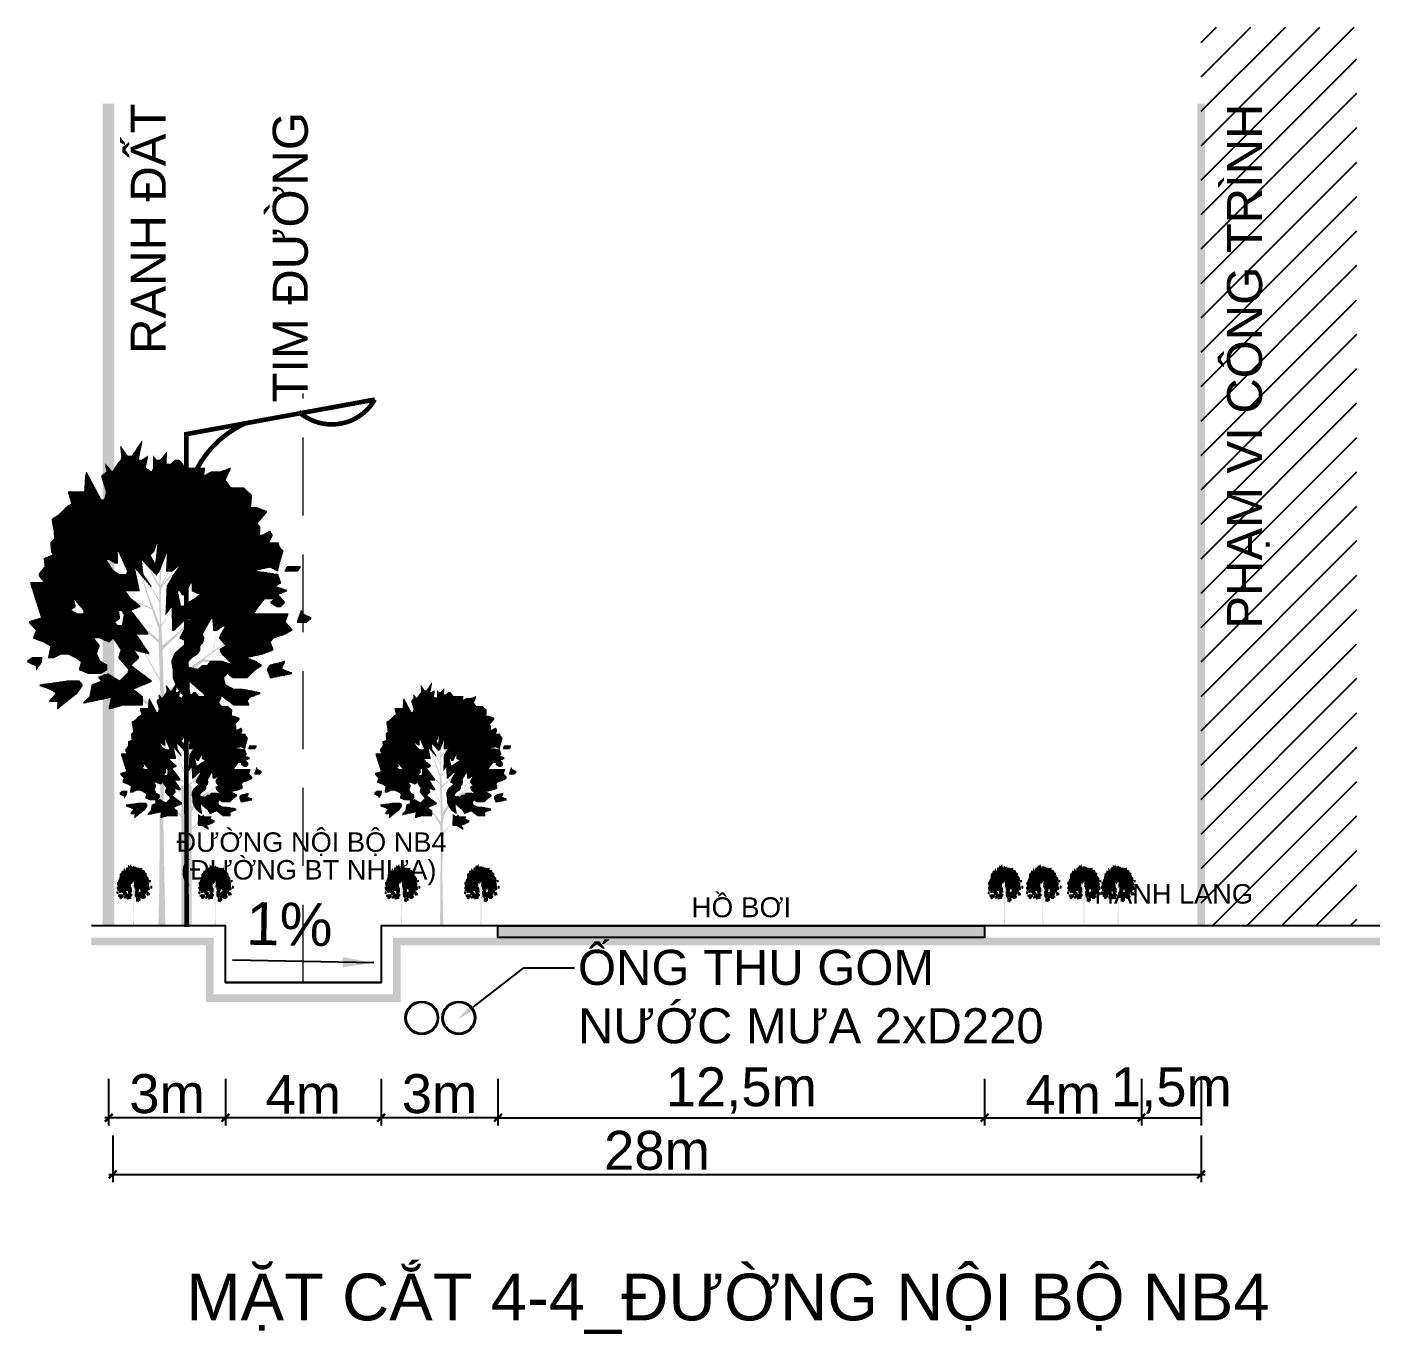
# Model space of a CAD drawing. Header units: inches. Extents: x -10 to 614265, y 0 to 1211110.
# Drawn here: x 611081.12 to 611115.97, y 1211076.78 to 1211110.34 of the extents above; entities that cross this region are included whole.
import ezdxf
from ezdxf import colors
from ezdxf.entities.mleader import LeaderData, LeaderLine
from ezdxf.enums import TextEntityAlignment as Align
from ezdxf.math import Vec2, Vec3

# ---------------------------------------------------------------- set-up
doc = ezdxf.new("R2010")
doc.units = ezdxf.units.IN
doc.header["$MEASUREMENT"] = 0
doc.linetypes.add('DASHDOTX2', pattern=[2, 1, -0.5, 0, -0.5])
doc.linetypes.add('DASHED', pattern=[0.75, 0.5, -0.25])
for name, color, linetype in [('0-Frame-text', 7, 'Continuous'), ('QH-kich thuoc', 7, 'Continuous'), ('TEM', 8, 'Continuous'), ('v-GT-MATCAT', 7, 'Continuous')]:
    doc.layers.add(name, color=color, linetype=linetype)
for name, color, linetype, lineweight in [('A-ANNO-DIMS', 7, 'Continuous', 9), ('AAP-CGDD', 1, 'DASHED', 60), ('AAP-CGXD', 5, 'DASHED', 80), ('AAP-Tim duong', 7, 'DASHDOTX2', 15)]:
    doc.layers.add(name, color=color, linetype=linetype, lineweight=lineweight)
doc.styles.add('arial', font='arial.ttf')
doc.styles.get("Standard").update_dxf_attribs({"font": 'arial.ttf'})
doc.dimstyles.get("Standard").update_dxf_attribs({"dimtxt": 0.18, "dimasz": 0.18, "dimexe": 0.18, "dimexo": 0.0625, "dimgap": 0.09, "dimtad": 0, "dimtih": 1, "dimtoh": 1, "dimdec": 4, "dimzin": 0, "dimdsep": 46, "dimtxsty": 'Standard', "dimcen": 0.09, "dimadec": 0, "dimazin": 0, "dimtfac": 1, "dimtdec": 4, "dimtofl": 0, "dimtmove": 0, "dimatfit": 3, "dimfxl": 1, "dimtolj": 1, "dimtzin": 0, "dimarcsym": 0})
doc.dimstyles.new('VQA - Dim Mat Cat GTx2', dxfattribs={"dimtxt": 1, "dimasz": 0.2, "dimexe": 0.2, "dimexo": 0.2, "dimgap": 0.1, "dimtad": 1, "dimdec": 0, "dimzin": 12, "dimtxsty": 'arial', "dimblk": 'ARCHTICK', "dimcen": 1, "dimdle": 0.1, "dimclrd": 256, "dimclre": 256, "dimclrt": 256, "dimadec": 3, "dimazin": 3, "dimtm": 1e-09, "dimtfac": 1, "dimtdec": 0, "dimtix": 1, "dimtmove": 0, "dimatfit": 1, "dimldrblk": 'DOTSMALL', "dimfxl": 1, "dimfxlon": 1, "dimtolj": 1, "dimtzin": 4, "dimlwd": -1, "dimlwe": -1, "dimarcsym": 0})
pattern_1 = [(0, (-12000.956, -18235.282), (0, 9), [])]

# ---------------------------------------------------------------- blocks, each defined once
blk = doc.blocks.new('_ARCHTICK')
at = {"color": 0, "linetype": 'ByBlock', "const_width": 0.3}
blk.add_lwpolyline([(-0.5, -0.5), (0.5, 0.5)], dxfattribs=at)
blk = doc.blocks.new('*D174')
at = {"transparency": 16777216}
for p, q in [((612745.947, 1207943.605), (612745.947, 1207942.405)), ((612749.947, 1207943.605), (612749.947, 1207942.405)), ((612750.047, 1207942.605), (612745.847, 1207942.605))]:
    blk.add_line(p, q, dxfattribs=at)
at = {"layer": 'Defpoints', "color": 0, "transparency": 16777216}
for p in [(612745.947, 1207947.532), (612749.947, 1207947.532), (612745.947, 1207942.605)]:
    blk.add_point(p, dxfattribs=at)
at = {"transparency": 16777216, "xscale": 0.2, "yscale": 0.2, "zscale": 0.2, "rotation": 180}
blk.add_blockref('_ARCHTICK', (612745.947, 1207942.605), dxfattribs=at)
at = {"transparency": 16777216, "xscale": 0.2, "yscale": 0.2, "zscale": 0.2}
blk.add_blockref('_ARCHTICK', (612749.947, 1207942.605), dxfattribs=at)
at = {"transparency": 16777216, "insert": (612747.947, 1207943.205), "char_height": 1, "attachment_point": 5, "style": 'arial'}
blk.add_mtext('\\A1;4m', dxfattribs=at)
blk = doc.blocks.new('_DotSmall')
at = {"color": 0, "linetype": 'ByBlock', "const_width": 0.5}
blk.add_lwpolyline([(-0.0625, 0, 1), (0.0625, 0, 1)], format="xyb", close=True, dxfattribs=at)
blk = doc.blocks.new('TRHIGHT')
at = {"ltscale": 0.25}
h = blk.add_hatch(dxfattribs=at)
h.set_pattern_fill('_USER,_O', color=96, scale=9, pattern_type=0)
h.set_pattern_definition(pattern_1)
h.paths.add_polyline_path([(1155, 6481), (1095, 6481), (1055, 6601), (1148, 6841), (1048, 6901), (1075, 7021), (941, 6901), (846, 7021), (780, 7081), (767, 7141), (789, 7301), (647, 7141), (570, 7141), (471, 7261), (369, 7381), (416, 7201), (447, 7081), (381, 7081), (265, 7141), (313, 6961), (193, 6901), (68, 6711), (289, 6664), (226, 6601), (52, 6585), (-121, 6585), (84, 6286), (320, 6270), (336, 6065), (-27, 6034), (-263, 5735), (-484, 5782), (-484, 5924), (-736, 5624), (-941, 5640), (-989, 5672), (-752, 5467), (-847, 5325), (-579, 5310), (-547, 5247), (-1067, 5136), (-1099, 4680), (-1383, 4743), (-1493, 4680), (-1739, 4741), (-2208, 4741), (-2403, 4741), (-2375, 4681), (-2347, 4621), (-2479, 4501), (-2341, 4441), (-2125, 4381), (-2061, 4321), (-2091, 4261), (-2121, 4201), (-1927, 4141), (-1677, 4096), (-1651, 4239), (-1588, 4286), (-1824, 4412), (-1556, 4491), (-1414, 4491), (-1414, 4223), (-1140, 4141), (-1102, 4201), (-1224, 4261), (-1158, 4321), (-1092, 4381), (-1130, 4441), (-1173, 4501), (-1217, 4561), (-1160, 4561), (-1055, 4501), (-982, 4501), (-975, 4561), (-969, 4621), (-963, 4681), (-942, 4681), (-900, 4621), (-857, 4561), (-815, 4501), (-772, 4441), (-805, 4381), (-790, 4321), (-725, 4261), (-730, 4201), (-657, 4459), (-507, 4321), (-341, 4381), (-424, 4501), (-549, 4681), (-470, 4681), (-235, 4501), (-199, 4501), (-196, 4621), (-189, 4861), (-73, 4741), (-89, 5041), (-95, 5161), (-224, 5341), (-383, 5521), (-196, 5401), (-85, 5401), (-104, 5701), (46, 5401), (102, 5341), (244, 5461), (385, 5581), (354, 5341), (202, 5161), (519, 5461), (457, 5221), (425, 5101), (557, 5199), (667, 5483), (478, 5609), (683, 5766), (699, 5813), (683, 6113), (983, 6065), (1377, 6286)])
h.paths.add_polyline_path([(96, 5821), (122, 5761), (147, 5701), (224, 5641), (183, 5581), (142, 5521), (119, 5521), (111, 5581), (103, 5641), (95, 5701), (87, 5761), (79, 5821)], flags=16)
h.paths.add_polyline_path([(-298, 5101), (-314, 5041), (-330, 4981), (-345, 4921), (-361, 4861), (-414, 4861), (-524, 4921), (-634, 4981), (-744, 5041), (-573, 5101), (-573, 5161), (-573, 5221), (-550, 5221), (-514, 5161), (-478, 5101), (-442, 5041), (-389, 5041), (-342, 5101)], flags=17)
h = blk.add_hatch(dxfattribs=at)
h.set_pattern_fill('_USER,_I', color=81, scale=9, style=2, pattern_type=0)
h.set_pattern_definition(pattern_1)
h.paths.add_polyline_path([(320, 6270), (84, 6286), (-121, 6585), (52, 6585), (226, 6601), (289, 6664), (68, 6711), (193, 6901), (161, 6961), (161, 7081), (161, 7141), (100, 7081), (30, 7081), (-96, 7201), (-90, 7081), (-87, 7021), (-175, 7021), (-251, 7081), (-338, 7081), (-450, 6961), (-819, 6961), (-801, 6841), (-938, 6901), (-1105, 6901), (-1310, 6961), (-1204, 6781), (-1318, 6661), (-1558, 6661), (-1716, 6541), (-1692, 6361), (-1798, 6361), (-1999, 6301), (-1936, 6241), (-1872, 6181), (-1809, 6121), (-1874, 6061), (-1864, 5941), (-1917, 5941), (-2061, 6001), (-2104, 5941), (-2066, 5881), (-2028, 5821), (-2221, 5821), (-2239, 5761), (-2310, 5701), (-2241, 5521), (-2209, 5401), (-2062, 5461), (-1703, 5401), (-2210, 5341), (-2263, 5221), (-2142, 5161), (-2382, 5101), (-2203, 5041), (-2338, 4921), (-2266, 4861), (-2185, 4861), (-2065, 4921), (-2174, 4981), (-1957, 4981), (-1841, 4861), (-1739, 4741), (-1493, 4680), (-1383, 4743), (-1099, 4680), (-1067, 5136), (-547, 5247), (-579, 5310), (-847, 5325), (-752, 5467), (-989, 5672), (-941, 5640), (-736, 5624), (-484, 5924), (-484, 5782), (-263, 5735), (-27, 6034), (336, 6065)])
h = blk.add_hatch(dxfattribs=at)
h.set_pattern_fill('_USER,_O', color=108, scale=9, pattern_type=0)
h.set_pattern_definition(pattern_1)
h.paths.add_polyline_path([(2066, 5641), (2104, 5701), (2119, 5821), (2045, 5881), (2054, 6001), (2093, 6181), (1972, 6241), (1894, 6301), (1821, 6361), (1713, 6421), (1784, 6601), (1475, 6601), (1456, 6841), (1435, 6901), (1315, 6721), (1155, 6481), (1377, 6286), (983, 6065), (683, 6113), (699, 5813), (683, 5766), (478, 5609), (667, 5483), (557, 5199), (425, 5101), (704, 5101), (598, 4981), (413, 4861), (592, 4801), (536, 4741), (329, 4525), (256, 4441), (496, 4441), (394, 4321), (291, 4201), (240, 4141), (419, 4177), (540, 4201), (436, 4081), (594, 3961), (292, 3781), (191, 3721), (559, 3601), (362, 3481), (364, 3361), (587, 3361), (732, 3361), (1011, 3301), (960, 3481), (1489, 3391), (1374, 3481), (1333, 3661), (1137, 3721), (1205, 3781), (1025, 3829), (802, 3721), (651, 3842), (626, 3901), (824, 4081), (774, 4201), (875, 4321), (926, 4381), (1002, 4321), (1177, 4381), (1305, 4381), (1186, 4261), (1242, 4141), (1170, 4021), (1036, 3961), (1041, 3901), (1163, 3841), (1389, 3841), (1573, 3901), (1529, 4021), (1632, 4081), (1788, 4141), (1909, 4141), (2059, 4081), (2160, 4081), (2144, 4141), (2113, 4261), (2243, 4321), (2446, 4381), (2385, 4501), (2531, 4621), (2288, 4681), (2407, 4981), (2478, 5161), (2502, 5221), (2322, 5221), (2232, 5221), (2344, 5341), (2226, 5461), (2234, 5521), (2242, 5581)])
h.paths.add_polyline_path([(1673, 4981), (1679, 4981), (1661, 4921), (1642, 4861), (1747, 4801), (1600, 4741), (1491, 4741), (1482, 4801), (1545, 4861), (1609, 4921)], flags=16)
h.paths.add_polyline_path([(1072, 5581), (1023, 5521), (975, 5461), (926, 5401), (812, 5341), (676, 5341), (654, 5401), (688, 5461), (722, 5521), (756, 5581), (790, 5641), (824, 5701), (842, 5701), (839, 5641), (836, 5581), (833, 5521), (888, 5521), (1008, 5581)], flags=16)
h.paths.add_polyline_path([(820, 4801), (809, 4741), (798, 4681), (905, 4621), (837, 4561), (755, 4561), (731, 4681), (719, 4741), (764, 4801)], flags=16)
h = blk.add_hatch(dxfattribs=at)
h.set_pattern_fill('_USER,_O', color=96, scale=9, pattern_type=0)
h.set_pattern_definition(pattern_1)
h.paths.add_polyline_path([(-1004, 6632), (-1115, 6569), (-1241, 6569), (-1304, 6522), (-1399, 6475), (-1241, 6412), (-1225, 6302), (-1067, 6396), (-941, 6428), (-1146, 6459), (-989, 6554)])
h = blk.add_hatch(dxfattribs=at)
h.set_pattern_fill('_USER,_O', color=96, scale=9, pattern_type=0)
h.set_pattern_definition(pattern_1)
h.paths.add_polyline_path([(-11, 6191), (-232, 6270), (-326, 6034), (-311, 5924), (-121, 6081), (21, 6097)])
h.paths.add_polyline_path([(-1619, 5136), (-1793, 5073), (-1982, 5073), (-1777, 4947), (-1572, 4979), (-1493, 4884), (-1509, 4821), (-1225, 4900), (-1320, 5058), (-1178, 5136), (-1383, 5199), (-1446, 5136), (-1541, 5136)])
h = blk.add_hatch(color=48, dxfattribs=at)
h.dxf.hatch_style = 1
h.paths.add_polyline_path([(-67, -1), (-28, 1650), (-54, 2669), (-131, 2875), (-472, 3181), (-79, 2875), (-38, 2780), (-41, 3094), (-105, 3378), (-318, 3661), (-440, 3829), (-788, 4022), (-1394, 3971), (-801, 4061), (-1263, 4321), (-1201, 4306), (-969, 4177), (-1080, 4561), (-955, 4167), (-531, 3932), (-376, 3804), (-41, 3468), (-15, 4203), (-415, 4512), (-638, 4741), (-596, 4741), (-345, 4493), (-15, 4267), (8, 4549), (-128, 4735), (9, 4578), (24, 4977), (11, 5144), (-182, 5325), (-384, 5402), (-154, 5330), (-15, 5199), (-235, 5547), (24, 5183), (-14, 5737), (11, 5674), (49, 5196), (355, 5610), (402, 5648), (427, 5648), (359, 5585), (45, 5144), (45, 4961), (245, 5212), (287, 5309), (313, 5347), (270, 5229), (50, 4928), (33, 4576), (245, 5012), (474, 5576), (491, 5585), (249, 4957), (194, 4838), (542, 4957), (572, 4983), (572, 4970), (542, 4940), (185, 4817), (58, 4518), (58, 4353), (406, 4598), (449, 4586), (62, 4310), (41, 3916), (37, 3767), (364, 4213), (376, 4217), (96, 3810), (33, 3721), (28, 3391), (24, 3158), (258, 3404), (818, 3735), (988, 3828), (746, 3671), (270, 3357), (45, 3052), (37, 2810), (28, 1824), (41, 1633), (45, 629), (66, 0)])
h = blk.add_hatch(dxfattribs=at)
h.set_pattern_fill('_USER,_O', color=96, scale=9, pattern_type=0)
h.set_pattern_definition(pattern_1)
h.paths.add_polyline_path([(-2643, 5461), (-2583, 5401), (-2341, 5401), (-2386, 5461), (-2429, 5461)])
h.paths.add_polyline_path([(-2843, 4681), (-2753, 4621), (-2573, 4621), (-2600, 4681), (-2626, 4741), (-2652, 4801), (-2686, 4741)])
h = blk.add_hatch(dxfattribs=at)
h.set_pattern_fill('_USER,_O', color=108, scale=9, pattern_type=0)
h.set_pattern_definition(pattern_1)
h.paths.add_polyline_path([(1803, 3421), (1612, 3541), (1509, 3661), (1568, 3721), (1775, 3721), (2323, 3661), (2121, 3601), (1999, 3541), (2067, 3481), (2135, 3421), (2062, 3421), (1981, 3421), (1992, 3301), (1897, 3361)])
h.paths.add_polyline_path([(-564, 3301), (-630, 3361), (-664, 3301), (-764, 3301), (-924, 3301), (-842, 3241), (-1058, 3181), (-923, 3121), (-722, 3061), (-776, 3001), (-830, 2941), (-704, 3001), (-580, 3061), (-428, 3061), (-416, 3121), (-432, 3241), (-432, 3301), (-432, 3361)])
h.paths.add_polyline_path([(-528, 3721), (-524, 3601), (-567, 3421), (-367, 3541), (-271, 3661), (-211, 3781), (-211, 3901), (-184, 4021), (-245, 4141), (-332, 4201), (-507, 4321), (-657, 4459), (-730, 4201), (-677, 4141), (-568, 4081), (-502, 4021), (-483, 3932), (-687, 3901), (-786, 3961), (-866, 3961), (-926, 4021), (-1143, 4021), (-1347, 3971), (-1294, 4021), (-1217, 4081), (-1140, 4141), (-1414, 4223), (-1414, 4491), (-1556, 4491), (-1824, 4412), (-1588, 4286), (-1651, 4239), (-1677, 4096), (-1589, 4081), (-1782, 4021), (-1897, 3961), (-1785, 3901), (-1627, 3781), (-1344, 3781), (-1247, 3841), (-1177, 3781), (-1211, 3661), (-1356, 3601), (-1494, 3601), (-1885, 3541), (-1679, 3481), (-1619, 3421), (-1666, 3361), (-1370, 3361), (-1128, 3507), (-877, 3427), (-789, 3541), (-702, 3601), (-615, 3661)])
h = blk.add_hatch(dxfattribs=at)
h.set_pattern_fill('_USER,_O', color=108, scale=9, pattern_type=0)
h.set_pattern_definition(pattern_1)
h.paths.add_polyline_path([(-2344, 4021), (-2054, 3961), (-2001, 3901), (-2031, 3841), (-2061, 3781), (-2111, 3781), (-2482, 3841), (-2282, 3901), (-2304, 3961)])
h = blk.add_hatch(dxfattribs=at)
h.set_pattern_fill('_USER,_O', color=108, scale=9, pattern_type=0)
h.set_pattern_definition(pattern_1)
h.paths.add_polyline_path([(2278, 4081), (2284, 4021), (2336, 3961), (2388, 3901), (2396, 3961), (2562, 4021), (2462, 4081)])
blk = doc.blocks.new('*D175')
at = {"transparency": 16777216}
for p, q in [((612742.947, 1207943.605), (612742.947, 1207942.405)), ((612745.947, 1207943.605), (612745.947, 1207942.405)), ((612746.047, 1207942.605), (612742.847, 1207942.605))]:
    blk.add_line(p, q, dxfattribs=at)
at = {"layer": 'Defpoints', "color": 0, "transparency": 16777216}
for p in [(612742.947, 1207947.532), (612745.947, 1207947.532), (612742.947, 1207942.605)]:
    blk.add_point(p, dxfattribs=at)
at = {"transparency": 16777216, "xscale": 0.2, "yscale": 0.2, "zscale": 0.2, "rotation": 180}
blk.add_blockref('_ARCHTICK', (612742.947, 1207942.605), dxfattribs=at)
at = {"transparency": 16777216, "xscale": 0.2, "yscale": 0.2, "zscale": 0.2}
blk.add_blockref('_ARCHTICK', (612745.947, 1207942.605), dxfattribs=at)
at = {"transparency": 16777216, "insert": (612744.447, 1207943.216), "char_height": 1, "attachment_point": 5, "style": 'arial'}
blk.add_mtext('\\A1;3m', dxfattribs=at)
blk = doc.blocks.new('*D176')
at = {"transparency": 16777216}
for p, q in [((612743.053, 1207942.149), (612743.053, 1207940.949)), ((612771.01, 1207942.149), (612771.01, 1207940.949)), ((612742.953, 1207941.149), (612771.11, 1207941.149))]:
    blk.add_line(p, q, dxfattribs=at)
at = {"layer": 'Defpoints', "color": 0, "transparency": 16777216}
for p in [(612743.053, 1207947.532), (612771.01, 1207947.732), (612771.01, 1207941.149)]:
    blk.add_point(p, dxfattribs=at)
at = {"transparency": 16777216, "xscale": 0.2, "yscale": 0.2, "zscale": 0.2, "rotation": 180}
blk.add_blockref('_ARCHTICK', (612743.053, 1207941.149), dxfattribs=at)
at = {"transparency": 16777216, "xscale": 0.2, "yscale": 0.2, "zscale": 0.2}
blk.add_blockref('_ARCHTICK', (612771.01, 1207941.149), dxfattribs=at)
at = {"transparency": 16777216, "insert": (612757.031, 1207941.76), "char_height": 1, "attachment_point": 5, "style": 'arial'}
blk.add_mtext('\\A1;28m', dxfattribs=at)
blk = doc.blocks.new('*D177')
at = {"transparency": 16777216}
for p, q in [((612749.947, 1207943.605), (612749.947, 1207942.405)), ((612752.947, 1207943.605), (612752.947, 1207942.405)), ((612753.047, 1207942.605), (612749.847, 1207942.605))]:
    blk.add_line(p, q, dxfattribs=at)
at = {"layer": 'Defpoints', "color": 0, "transparency": 16777216}
for p in [(612749.947, 1207947.532), (612752.947, 1207947.532), (612749.947, 1207942.605)]:
    blk.add_point(p, dxfattribs=at)
at = {"transparency": 16777216, "xscale": 0.2, "yscale": 0.2, "zscale": 0.2, "rotation": 180}
blk.add_blockref('_ARCHTICK', (612749.947, 1207942.605), dxfattribs=at)
at = {"transparency": 16777216, "xscale": 0.2, "yscale": 0.2, "zscale": 0.2}
blk.add_blockref('_ARCHTICK', (612752.947, 1207942.605), dxfattribs=at)
at = {"transparency": 16777216, "insert": (612751.447, 1207943.216), "char_height": 1, "attachment_point": 5, "style": 'arial'}
blk.add_mtext('\\A1;3m', dxfattribs=at)
blk = doc.blocks.new('*D180')
at = {"transparency": 16777216}
for p, q in [((612752.947, 1207943.605), (612752.947, 1207942.405)), ((612765.447, 1207943.605), (612765.447, 1207942.405)), ((612752.847, 1207942.605), (612765.547, 1207942.605))]:
    blk.add_line(p, q, dxfattribs=at)
at = {"layer": 'Defpoints', "color": 0, "transparency": 16777216}
for p in [(612752.947, 1207947.532), (612765.447, 1207947.532), (612765.447, 1207942.605)]:
    blk.add_point(p, dxfattribs=at)
at = {"transparency": 16777216, "xscale": 0.2, "yscale": 0.2, "zscale": 0.2, "rotation": 180}
blk.add_blockref('_ARCHTICK', (612752.947, 1207942.605), dxfattribs=at)
at = {"transparency": 16777216, "xscale": 0.2, "yscale": 0.2, "zscale": 0.2}
blk.add_blockref('_ARCHTICK', (612765.447, 1207942.605), dxfattribs=at)
at = {"transparency": 16777216, "insert": (612759.197, 1207943.306), "char_height": 1, "attachment_point": 5, "style": 'arial'}
blk.add_mtext('\\A1;12,5m', dxfattribs=at)
blk = doc.blocks.new('*D178')
at = {"transparency": 16777216}
for p, q in [((612765.447, 1207943.605), (612765.447, 1207942.405)), ((612769.479, 1207943.605), (612769.479, 1207942.405)), ((612765.347, 1207942.605), (612769.579, 1207942.605))]:
    blk.add_line(p, q, dxfattribs=at)
at = {"layer": 'Defpoints', "color": 0, "transparency": 16777216}
for p in [(612765.447, 1207947.532), (612769.479, 1207947.532), (612769.479, 1207942.605)]:
    blk.add_point(p, dxfattribs=at)
at = {"transparency": 16777216, "xscale": 0.2, "yscale": 0.2, "zscale": 0.2, "rotation": 180}
blk.add_blockref('_ARCHTICK', (612765.447, 1207942.605), dxfattribs=at)
at = {"transparency": 16777216, "xscale": 0.2, "yscale": 0.2, "zscale": 0.2}
blk.add_blockref('_ARCHTICK', (612769.479, 1207942.605), dxfattribs=at)
at = {"transparency": 16777216, "insert": (612767.463, 1207943.205), "char_height": 1, "attachment_point": 5, "style": 'arial'}
blk.add_mtext('\\A1;4m', dxfattribs=at)
blk = doc.blocks.new('*D179')
at = {"transparency": 16777216}
for p, q in [((612769.479, 1207943.605), (612769.479, 1207942.405)), ((612771.01, 1207943.605), (612771.01, 1207942.405)), ((612769.479, 1207942.605), (612771.01, 1207942.605))]:
    blk.add_line(p, q, dxfattribs=at)
at = {"layer": 'Defpoints', "color": 0, "transparency": 16777216}
for p in [(612769.479, 1207947.532), (612771.01, 1207947.532), (612771.01, 1207942.605)]:
    blk.add_point(p, dxfattribs=at)
at = {"transparency": 16777216, "insert": (612770.244, 1207943.306), "char_height": 1, "attachment_point": 5, "style": 'arial'}
blk.add_mtext('\\A1;1,5m', dxfattribs=at)
blk = doc.blocks.new('CD')
at = {"layer": 'v-GT-MATCAT', "const_width": 0.903}
for points in [[(0, 0), (-0.11, 96.48), (-37.04, 103.18, 0.475783), (-22.13, 100.82, 3.477637)], [(-11.45, 98.49, -0.242595), (-0.18, 83.9)]]:
    blk.add_lwpolyline(points, format="xyb", dxfattribs=at)
at = {"layer": 'v-GT-MATCAT', "const_width": 2}
blk.add_lwpolyline([(0, 0.21), (-0.03, 27.67)], dxfattribs=at)
blk = doc.blocks.new('4-4')
h = blk.add_hatch(color=5)
h.dxf.hatch_style = 1
h.paths.add_polyline_path([(612752.947, 1207947.532), (612752.947, 1207947.232), (612765.447, 1207947.232), (612765.447, 1207947.532)])
at = {"layer": 'TEM'}
h = blk.add_hatch(dxfattribs=at)
h.set_pattern_fill('ANSI31', color=256, scale=5, style=0)
h.set_pattern_definition([(45, (3692.7897, 5417.25324), (-0.44194173824, 0.44194173824), [])])
h.paths.add_polyline_path([(612771.01, 1207970.614), (612775.01, 1207970.614), (612775.01, 1207947.532), (612771.01, 1207947.532)])
blk.add_line((612745.947, 1207946.074), (612749.947, 1207946.074))
blk.add_lwpolyline([(612775.603, 1207947.532), (612752.947, 1207947.532), (612749.947, 1207947.532), (612749.947, 1207946.074), (612749.107, 1207946.074), (612745.947, 1207946.074), (612745.947, 1207947.532), (612742.504, 1207947.532)])
blk.add_lwpolyline([(612752.947, 1207947.532), (612765.447, 1207947.532), (612765.447, 1207947.232), (612752.947, 1207947.232)], close=True)
at = {"const_width": 0.2}
blk.add_lwpolyline([(612775.603, 1207947.132), (612752.947, 1207947.132), (612750.347, 1207947.132), (612750.347, 1207945.674), (612749.107, 1207945.674), (612745.547, 1207945.674), (612745.547, 1207947.132), (612742.504, 1207947.132)], dxfattribs=at)
at = {"layer": 'AAP-CGDD', "color": 1, "ltscale": 4, "const_width": 0.3}
blk.add_lwpolyline([(612742.947, 1207947.532), (612742.947, 1207968.649)], dxfattribs=at)
at = {"layer": 'AAP-CGXD', "ltscale": 4, "const_width": 0.2}
blk.add_lwpolyline([(612771.01, 1207947.532), (612771.01, 1207968.649)], dxfattribs=at)
at = {"layer": 'AAP-Tim duong', "linetype": 'DASHED', "ltscale": 4}
blk.add_line((612747.947, 1207946.074), (612747.947, 1207961.203), dxfattribs=at)
at = {"layer": 'QH-kich thuoc'}
for centre, radius in [((612750.99, 1207945.169), 0.425), ((612750.99, 1207945.169), 0.4), ((612751.942, 1207945.169), 0.425), ((612751.942, 1207945.169), 0.4)]:
    blk.add_circle(centre, radius, dxfattribs=at)
at = {"xscale": -0.1312176541490262, "yscale": 0.1312176541490262, "zscale": 0.1312176541490262, "rotation": 0.1033995366975215}
blk.add_blockref('CD', (612744.948, 1207947.501), dxfattribs=at)
for p, xscale, yscale, zscale in [((612744.312, 1207947.532), -0.001349999569356441, 0.001687499636318535, 0.001687499999989696), ((612744.958, 1207947.532), -0.0006749997846782207, 0.0008437498181592673, 0.0008437499999948482), ((612751.498, 1207947.532), -0.0006749997846782207, 0.0008437498181592673, 0.0008437499999948482), ((612743.585, 1207947.532), -0.0001687499461695552, 0.0002109374545398168, 0.000210937499998712), ((612745.683, 1207947.532), -0.0001687499461695552, 0.0002109374545398168, 0.000210937499998712), ((612750.471, 1207947.532), -0.0001687499461695552, 0.0002109374545398168, 0.000210937499998712), ((612752.511, 1207947.532), -0.0001687499461695552, 0.0002109374545398168, 0.000210937499998712), ((612765.961, 1207947.532), -0.0001687499461695552, 0.0002109374545398168, 0.000210937499998712), ((612766.943, 1207947.532), -0.0001687499461695552, 0.0002109374545398168, 0.000210937499998712), ((612767.999, 1207947.532), -0.0001687499461695552, 0.0002109374545398168, 0.000210937499998712), ((612768.876, 1207947.532), -0.0001687499461695552, 0.0002109374545398168, 0.000210937499998712)]:
    blk.add_blockref('TRHIGHT', p, dxfattribs=dict(xscale=xscale, yscale=yscale, zscale=zscale))
at = {"style": 'arial'}
blk.add_text('1%%%', height=1.1, rotation=358.9771, dxfattribs=at).set_placement((612747.592, 1207947.579), align=Align.MIDDLE_CENTER)
at = {"char_height": 0.9, "attachment_point": 6, "rotation": 90, "style": 'arial'}
for s, insert in [('RANH ĐẤT', (612743.965, 1207968.649)), ('PHẠM VI CÔNG TRÌNH', (612772.224, 1207968.649)), ('TIM ĐƯỜNG', (612747.619, 1207968.432))]:
    blk.add_mtext(s, dxfattribs=dict(at, insert=insert))
at = {"layer": '0-Frame-text', "style": 'arial'}
blk.add_text('HỒ BƠI', height=0.512, dxfattribs=at).set_placement((612759.197, 1207947.754), align=Align.CENTER)
at = {"layer": 'A-ANNO-DIMS', "style": 'arial'}
for s, height, p in [('ĐƯỜNG NỘI BỘ NB4', 0.5, (612748.159, 1207949.434)), ('(ĐƯỜNG BT NHỰA)', 0.5, (612748.085, 1207948.723)), ('HÀNH LANG', 0.5, (612770.304, 1207948.104)), ('MẶT CẮT 4-4_ĐƯỜNG NỘI BỘ NB4', 1.2, (612758.854, 1207937.4, -0.688))]:
    blk.add_text(s, height=height, dxfattribs=at).set_placement(p, align=Align.CENTER)
for base, p1, p2, picture, middle in [((612742.947, 1207942.605), (612745.947, 1207947.532), (612742.947, 1207947.532), '*D175', (612744.447, 1207943.216)), ((612771.01, 1207941.149), (612743.053, 1207947.532), (612771.01, 1207947.732), '*D176', (612757.031, 1207941.76)), ((612745.947, 1207942.605), (612749.947, 1207947.532), (612745.947, 1207947.532), '*D174', (612747.947, 1207943.205)), ((612749.947, 1207942.605), (612752.947, 1207947.532), (612749.947, 1207947.532), '*D177', (612751.447, 1207943.216)), ((612765.447, 1207942.605), (612752.947, 1207947.532), (612765.447, 1207947.532), '*D180', (612759.197, 1207943.306)), ((612769.479, 1207942.605), (612765.447, 1207947.532), (612769.479, 1207947.532), '*D178', (612767.463, 1207943.205)), ((612771.01, 1207942.605), (612769.479, 1207947.532), (612771.01, 1207947.532), '*D179', (612770.244, 1207943.306))]:
    dim = blk.add_linear_dim(base=base, p1=p1, p2=p2, dimstyle='VQA - Dim Mat Cat GTx2', override={"dimdec": 1, "dimpost": 'm'})
    dim.commit()
    dim.dimension.update_dxf_attribs({"geometry": picture, "text_midpoint": middle})
blk.add_leader([(612749.757, 1207946.583), (612746.128, 1207946.654)], dimstyle='Standard', override={"dimasz": 0.8, "dimgap": 0.09, "dimtad": 0})
at = {"layer": 'A-ANNO-DIMS'}
ml = blk.add_multileader_mtext('Standard', dxfattribs=at)
ml.set_content('ỐNG THU GOM \\PNƯỚC MƯA 2xD220', color=256, style='arial')
ml.set_leader_properties()
ml.build(insert=Vec2(0, 0))
ml.multileader.update_dxf_attribs({"text_right_attachment_type": 5, "dogleg_length": 0.36, "arrow_head_size": 0.5})
ctx = ml.context
ctx.base_point, ctx.char_height, ctx.arrow_head_size, ctx.landing_gap_size, ctx.plane_origin = Vec3(612754.913, 1207946.458), 0.9, 0.5, 0.09, Vec3(612757.562, 1207946.741)
ctx.right_attachment = 5
notes = []
notes.append((ctx, [(0, (1, 1, 0), (612753.608, 1207946.458), (1, 0), 1.305, [(0, [(612751.919, 1207945.139)], 0, [])])]))
ctx.mtext.insert, ctx.mtext.width, ctx.mtext.flow_direction = Vec3(612755.003, 1207946.916), 18.41331, 5
for ctx, leaders in notes:
    for number, flags, end, landing, length, lines in leaders:
        leader = LeaderData()
        leader.index, (leader.has_last_leader_line, leader.has_dogleg_vector, leader.attachment_direction) = number, flags
        leader.last_leader_point, leader.dogleg_vector, leader.dogleg_length = Vec3(end), Vec3(landing), length
        for number, points, colour, breaks in lines:
            line = LeaderLine()
            line.index, line.vertices, line.color, line.breaks = number, Vec3.list(points), colors.encode_raw_color(colour), breaks
            leader.lines.append(line)
        ctx.leaders.append(leader)

msp = doc.modelspace()

# ---------------------------------------------------------------- block references
msp.add_blockref('4-4', (-1659.736, 3139.726))

doc.saveas('drawing.dxf')
